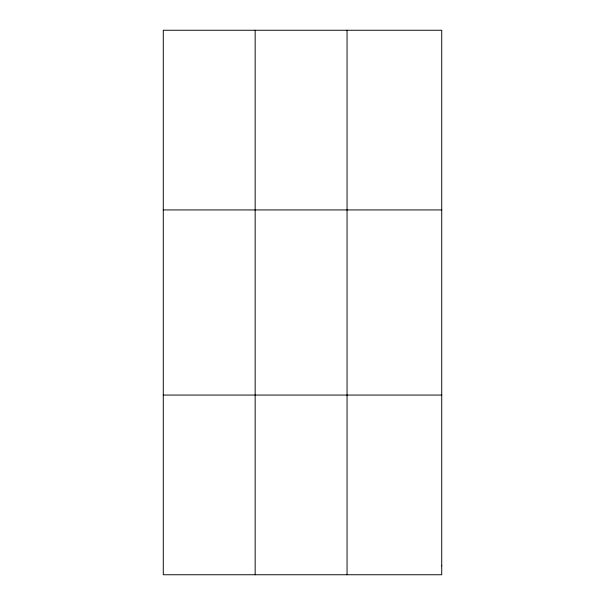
<?xml version="1.0" encoding="UTF-8"?>
<svg xmlns="http://www.w3.org/2000/svg" width="605" height="605" viewBox="0 0 605 605"><rect width="100%" height="100%" fill="white"/><g stroke="black" fill="none" stroke-linecap="round" stroke-linejoin="round"><path stroke-width="0.91" d="M255.166 30.25L255.166 574.75M347.051 30.25L347.051 574.75M163.274 209.935L441.726 209.935M163.274 395.065L441.726 395.065M441.726 565.766L441.726 574.75L163.274 574.75L163.274 30.25L441.726 30.25L441.726 565.766"/></g></svg>
